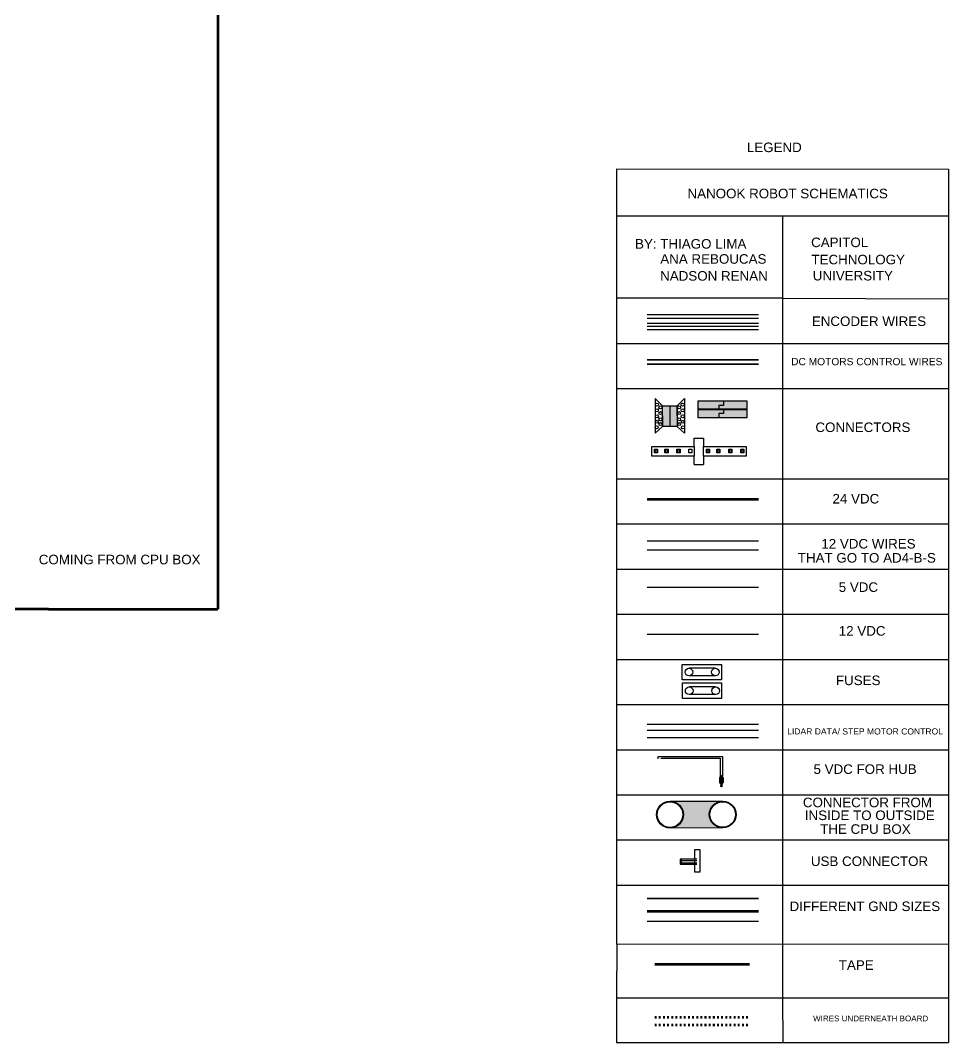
# Model space of a CAD drawing. Header units: inches. Extents: x -5 to 130, y -68 to 69.
# Drawn here: x 75.1 to 129.5, y -67.6 to -7.6 of the extents above; entities that cross this region are included whole.
import ezdxf

# ---------------------------------------------------------------- set-up
doc = ezdxf.new("R2010")
doc.units = ezdxf.units.IN
doc.header["$LTSCALE"] = 0.002
doc.header["$MEASUREMENT"] = 0
doc.linetypes.add('ACAD_ISO03W100', pattern=[30, 12, -18])
for name, color, linetype in [('12VDC', 2, 'Continuous'), ('5V for hub', 250, 'Continuous'), ('5VDC', 1, 'Continuous'), ('Black GND', 250, 'Continuous'), ('Connectors', 250, 'Continuous'), ('encoder wires', 250, 'Continuous'), ('goes out of box', 4, 'Continuous'), ('Layer1', 250, 'Continuous'), ('LEGEND BOX', 7, 'Continuous'), ('MOTOR CONTROL WIRES', 1, 'Continuous'), ('power protection board', 7, 'Continuous'), ('Texts', 6, 'Continuous'), ('White Wire Cape', 251, 'Continuous')]:
    doc.layers.add(name, color=color, linetype=linetype)
for name, color, linetype, lineweight in [('12VDC Blue', 5, 'Continuous', 30), ('24VDC', 1, 'Continuous', 60), ('AD4-BS', 250, 'Continuous', 30), ('tape', 8, 'Continuous', 90), ('USB', 251, 'Continuous', 30), ('USB Motor wire Control', 251, 'Continuous', 30), ('USB wire WiFi', 251, 'Continuous', 30)]:
    doc.layers.add(name, color=color, linetype=linetype, lineweight=lineweight)
doc.styles.get("Standard").update_dxf_attribs({"font": 'arial.ttf'})

# ---------------------------------------------------------------- blocks, each defined once
blk = doc.blocks.new('MOTOR CONTROL SIGNALS')
at = {"layer": '24VDC', "lineweight": 30}
for p, q in [((76.871, 3.664), (76.827, 10.817)), ((77.913, 2.337), (77.913, 10.817)), ((41.651, 5.556), (41.277, 5.556)), ((41.651, 4.306), (41.651, 5.556)), ((41.651, 2.337), (41.651, 3.896)), ((68.853, 3.268), (68.853, 3.664)), ((68.853, 3.664), (76.871, 3.664)), ((41.277, 3.268), (41.584, 3.268)), ((41.721, 3.268), (41.831, 3.268)), ((41.962, 3.268), (47.054, 3.268)), ((47.241, 3.268), (47.675, 3.268)), ((47.854, 3.268), (48.373, 3.268)), ((48.548, 3.268), (49.095, 3.268)), ((49.252, 3.268), (50.502, 3.268)), ((50.687, 3.268), (53.397, 3.268)), ((54.907, 3.268), (59.647, 3.268)), ((59.647, 2.812), (59.647, 3.268)), ((68.853, 2.812), (68.853, 3.268)), ((48.295, 2.337), (41.651, 2.337)), ((48.989, 2.337), (48.632, 2.337)), ((50.395, 2.337), (49.377, 2.337)), ((53.394, 2.337), (50.822, 2.337)), ((57.359, 2.337), (54.994, 2.337)), ((71.141, 2.337), (73.506, 2.337)), ((73.506, 2.337), (77.913, 2.337))]:
    blk.add_line(p, q, dxfattribs=at)
at = {"layer": '24VDC', "lineweight": 35}
for p, q in [((55.052, -38.573), (53.983, -38.573)), ((59.785, -38.573), (57.939, -38.573)), ((59.785, -38.742), (58.138, -38.742)), ((58.138, -38.742), (58.138, -39.05)), ((55.052, -39.054), (53.941, -39.054)), ((58.138, -39.05), (57.939, -39.05)), ((55.052, -40.717), (53.941, -40.717)), ((55.052, -40.236), (53.983, -40.236)), ((59.785, -40.236), (57.939, -40.236)), ((58.138, -40.713), (57.939, -40.713)), ((59.785, -40.405), (58.138, -40.405)), ((58.138, -40.405), (58.138, -40.713))]:
    blk.add_line(p, q, dxfattribs=at)
at = {"layer": '24VDC'}
for p, q in [((65.065, -38.609), (62.672, -38.609)), ((65.065, -39.469), (65.065, -38.609)), ((70.723, -39.469), (65.065, -39.469)), ((64.586, -39.91), (70.723, -39.91)), ((64.586, -40.272), (64.586, -39.91)), ((64.586, -40.272), (62.672, -40.272))]:
    blk.add_line(p, q, dxfattribs=at)
at = {"layer": '24VDC', "lineweight": 30}
for centre, radius, start, end in [((41.597, 4.101), 0.212, 284.57198, 75.42802), ((41.653, 3.234), 0.076, 26.22593, 153.77407), ((41.897, 3.253), 0.0668, 12.58131, 167.41869), ((47.147, 3.234), 0.0993, 19.74596, 160.25404), ((47.764, 3.211), 0.106, 32.22084, 147.77916), ((48.46, 3.23), 0.0953, 23.28898, 156.71102), ((49.174, 3.223), 0.0906, 29.8927, 150.1073), ((50.594, 3.21), 0.109, 31.75951, 148.24049), ((54.152, 1.24), 2.164, 69.58726, 110.41274), ((48.464, 2.336), 0.168, 0.25115, 179.74885), ((49.183, 2.303), 0.197, 9.69525, 170.30475), ((50.608, 2.246), 0.232, 22.87058, 157.12942), ((54.194, 0.484), 2.018, 66.65436, 113.34564)]:
    blk.add_arc(centre, radius, start, end, dxfattribs=at)
at = {"layer": 'Black GND', "lineweight": 30}
for p, q in [((41.896, 5.977), (41.277, 5.977)), ((41.896, 4.294), (41.896, 5.977)), ((41.896, 2.812), (41.896, 3.919)), ((41.703, 3.437), (41.785, 3.437)), ((42.016, 3.437), (46.955, 3.437)), ((47.325, 3.437), (47.619, 3.437)), ((47.948, 3.437), (48.325, 3.437)), ((48.636, 3.437), (49.019, 3.437)), ((49.318, 3.437), (50.481, 3.437)), ((50.695, 3.437), (53.254, 3.437)), ((55.056, 3.437), (58.84, 3.437)), ((58.84, 3.355), (58.84, 3.437)), ((58.84, 2.248), (58.84, 3.181)), ((47.053, 2.812), (41.896, 2.812)), ((47.598, 2.812), (47.253, 2.812)), ((48.307, 2.812), (47.896, 2.812)), ((48.929, 2.812), (48.636, 2.812)), ((53.245, 2.812), (49.353, 2.812)), ((56.574, 2.812), (55.091, 2.812)), ((71.926, 2.812), (73.409, 2.812))]:
    blk.add_line(p, q, dxfattribs=at)
at = {"layer": 'Black GND'}
for p, q in [((69.66, 3.355), (69.66, 3.437)), ((69.66, 2.248), (69.66, 3.181))]:
    blk.add_line(p, q, dxfattribs=at)
at = {"layer": 'Black GND', "lineweight": 35}
for p, q in [((55.052, -38.278), (53.998, -38.278)), ((58.223, -38.279), (57.939, -38.279)), ((58.223, -38.496), (58.223, -38.284)), ((58.223, -38.544), (58.223, -38.473)), ((58.223, -38.634), (58.223, -38.594)), ((58.223, -38.713), (58.223, -38.634)), ((58.223, -38.976), (58.223, -38.764)), ((58.223, -38.998), (58.223, -38.786)), ((59.785, -38.976), (58.223, -38.976)), ((55.052, -39.135), (53.941, -39.135)), ((58.399, -39.146), (57.939, -39.146)), ((59.785, -39.054), (58.399, -39.054)), ((58.399, -39.054), (58.399, -39.146)), ((55.052, -39.941), (53.998, -39.941)), ((58.223, -39.942), (57.939, -39.942)), ((58.223, -40.159), (58.223, -39.947)), ((58.223, -40.207), (58.223, -40.136)), ((58.223, -40.297), (58.223, -40.257)), ((58.223, -40.376), (58.223, -40.297)), ((58.223, -40.639), (58.223, -40.427)), ((58.223, -40.661), (58.223, -40.449)), ((59.785, -40.639), (58.223, -40.639)), ((59.785, -40.717), (58.399, -40.717)), ((58.399, -40.717), (58.399, -40.809)), ((55.052, -40.798), (53.941, -40.798)), ((58.399, -40.809), (57.939, -40.809))]:
    blk.add_line(p, q, dxfattribs=at)
at = {"layer": 'Black GND', "lineweight": 90}
for p, q in [((64.903, -39.088), (62.672, -39.088)), ((64.903, -39.681), (64.903, -39.088)), ((70.723, -39.681), (64.903, -39.681)), ((64.903, -40.186), (70.723, -40.186)), ((64.903, -40.186), (64.903, -40.751)), ((64.227, -40.751), (62.672, -40.751)), ((64.227, -40.751), (64.901, -40.751)), ((64.903, -40.751), (64.901, -40.751))]:
    blk.add_line(p, q, dxfattribs=at)
at = {"layer": 'Black GND', "lineweight": 30}
for centre, radius, start, end in [((41.903, 4.106), 0.188, 268.00188, 91.99812), ((54.155, 1.5), 2.136, 65.05283, 114.94717), ((41.617, 3.395), 0.0954, 25.98153, 154.01847), ((41.901, 3.38), 0.129, 26.33937, 153.66063), ((47.14, 3.288), 0.238, 38.89143, 141.10857), ((47.784, 3.334), 0.194, 32.05145, 147.94855), ((48.481, 3.307), 0.203, 39.85311, 140.14689), ((49.169, 3.333), 0.182, 34.71766, 145.28234), ((50.588, 3.389), 0.117, 23.91614, 156.08386), ((58.827, 3.268), 0.0883, 278.84785, 81.15215), ((47.153, 2.746), 0.12, 33.44903, 146.55097), ((47.747, 2.766), 0.156, 17.17741, 162.82259), ((48.471, 2.799), 0.165, 4.47609, 175.52391), ((49.141, 2.726), 0.229, 22.11116, 157.88884), ((54.168, 0.559), 2.434, 67.72204, 112.27796)]:
    blk.add_arc(centre, radius, start, end, dxfattribs=at)
at = {"layer": 'Black GND', "lineweight": 35}
for centre in [(58.225, -38.569), (58.225, -38.738), (58.225, -40.232), (58.225, -40.401)]:
    blk.add_arc(centre, 0.0253, 264.69449, 95.30551, dxfattribs=at)
at = {"layer": 'Layer1', "lineweight": 30}
for p, q in [((77.244, 3.437), (77.244, 10.817)), ((77.472, 2.812), (77.472, 10.817)), ((69.66, 3.437), (77.244, 3.437)), ((73.409, 2.812), (77.472, 2.812))]:
    blk.add_line(p, q, dxfattribs=at)
at = {"layer": 'Layer1'}
blk.add_line((69.66, 3.181), (69.66, 3.437), dxfattribs=at)
blk = doc.blocks.new('MOTOR CONTROL SIGNALS FROM SABERTOOTH')
at = {"layer": 'Black GND', "lineweight": 30}
blk.add_line((41.277, 3.437), (41.531, 3.437), dxfattribs=at)
at = {"layer": 'encoder wires'}
blk.add_blockref('MOTOR CONTROL SIGNALS', (0, 0), dxfattribs=at)

msp = doc.modelspace()

# ---------------------------------------------------------------- hatches: boundary and pattern name
at = {"layer": '5V for hub', "true_color": 0x939598}
h = msp.add_hatch(color=252, dxfattribs=at)
h.dxf.hatch_style = 1
h.paths.add_polyline_path([(116.11, -52.048, 1), (116.313, -52.048, 1)])
h.paths.add_polyline_path([(116.11, -52.329, 0.298414), (116.171, -52.422, -0.94395), (116.252, -52.422, 0.298414), (116.313, -52.329, 1)])
h.paths.add_polyline_path([(116.252, -52.537, 1), (116.171, -52.537, 1)])
h.paths.add_polyline_path([(116.252, -52.422, 0.94395), (116.171, -52.422, 0.208334)], flags=17)
h.paths.add_polyline_path([(116.252, -52.425, 1), (116.171, -52.425), (116.171, -52.537, -1), (116.252, -52.537)])
h = msp.add_hatch(color=252, dxfattribs=at)
h.dxf.hatch_style = 1
h.paths.add_polyline_path([(116.313, -52.048, -1), (116.11, -52.048), (116.11, -52.326), (116.11, -52.326, -0.982512), (116.313, -52.329), (116.313, -52.329)])
h = msp.add_hatch(color=252, dxfattribs=at)
h.dxf.hatch_style = 1
h.paths.add_polyline_path([(116.171, -52.422, 0.208334), (116.252, -52.422, 0.94395)])
at = {"layer": 'AD4-BS', "true_color": 0xc7c8ca}
h = msp.add_hatch(color=9, dxfattribs=at)
h.dxf.hatch_style = 1
h.paths.add_polyline_path([(113.879, -56.835), (113.79, -56.835), (113.79, -57.125), (113.879, -57.125)])
at = {"layer": 'Black GND', "transparency": 33554687}
h = msp.add_hatch(color=4, dxfattribs=at)
h.dxf.hatch_style = 1
h.paths.add_polyline_path([(114.7, -53.424), (113.195, -53.427, -0.415378), (113.986, -54.215, -0.41305), (113.201, -55.003), (114.7, -55)])
h.paths.add_polyline_path([(116.288, -53.421), (114.7, -53.424), (114.7, -55), (116.294, -54.997, -0.415378), (115.503, -54.209, -0.41305)])
at = {"layer": 'Connectors', "true_color": 0x000000}
h = msp.add_hatch(color=18, dxfattribs=at)
h.dxf.hatch_style = 1
h.paths.add_polyline_path([(116.345, -29.947), (116.345, -30.199), (116.069, -30.199), (116.069, -30.428), (114.836, -30.428), (114.836, -29.947)])
h = msp.add_hatch(color=18, dxfattribs=at)
h.dxf.hatch_style = 1
h.paths.add_polyline_path([(116.345, -29.947), (116.345, -30.199), (116.069, -30.199), (116.069, -30.428), (114.836, -30.428), (114.836, -29.947)], flags=17)
h.paths.add_polyline_path([(114.836, -30.428), (114.836, -29.947), (117.723, -29.947), (117.723, -30.428)])
at = {"layer": 'Connectors', "true_color": 0x139b48, "transparency": 33554687}
h = msp.add_hatch(color=114, dxfattribs=at)
h.dxf.hatch_style = 1
h.paths.add_polyline_path([(113.183, -30.226), (112.755, -30.226), (112.755, -30.807), (112.755, -31.434), (113.183, -31.434)])
h = msp.add_hatch(color=114, dxfattribs=at)
h.dxf.hatch_style = 1
h.paths.add_polyline_path([(113.183, -31.434), (113.617, -31.434), (113.617, -30.226), (113.183, -30.226)])
at = {"layer": 'Connectors', "true_color": 0x000000}
h = msp.add_hatch(color=18, dxfattribs=at)
h.dxf.hatch_style = 1
h.paths.add_polyline_path([(114.836, -30.909), (114.836, -30.428), (116.341, -30.428), (116.341, -30.68), (116.066, -30.68), (116.066, -30.909)])
h.paths.add_polyline_path([(116.066, -30.909), (116.066, -30.68), (116.341, -30.68), (116.341, -30.428), (117.723, -30.428), (117.723, -30.909)])
at = {"layer": 'goes out of box'}
h = msp.add_hatch(color=256, dxfattribs=at)
h.dxf.hatch_style = 1
h.paths.add_polyline_path([(113.986, -54.215, 1), (112.41, -54.215, 1)])
h.paths.add_polyline_path([(113.95, -54.215, 1), (112.446, -54.215, 1)], flags=16)
h = msp.add_hatch(color=256, dxfattribs=at)
h.dxf.hatch_style = 1
h.paths.add_polyline_path([(117.079, -54.209, 1), (115.503, -54.209, 1)])
h.paths.add_polyline_path([(117.044, -54.209, 1), (115.539, -54.209, 1)], flags=16)

# ---------------------------------------------------------------- linework, layer by layer
at = {"layer": '12VDC'}
msp.add_line((111.85, -43.629), (118.386, -43.629), dxfattribs=at)
at = {"layer": '12VDC Blue'}
for p, q in [((111.85, -38.143), (118.386, -38.143)), ((111.85, -38.682), (118.386, -38.682))]:
    msp.add_line(p, q, dxfattribs=at)
at = {"layer": '24VDC'}
msp.add_line((111.85, -35.696), (118.386, -35.696), dxfattribs=at)
at = {"layer": '24VDC', "linetype": 'ACAD_ISO03W100', "ltscale": 4}
msp.add_line((112.303, -66.105), (117.853, -66.105), dxfattribs=at)
at = {"layer": '5V for hub', "color": 250}
msp.add_lwpolyline([(112.499, -50.949), (112.499, -50.81), (115.056, -50.81), (116.274, -50.81), (116.274, -51.543), (116.274, -51.968)], dxfattribs=at)
at = {"layer": '5V for hub'}
msp.add_lwpolyline([(112.699, -50.949), (112.699, -50.897), (114.54, -50.897), (116.14, -50.897), (116.14, -51.808), (116.14, -51.976)], dxfattribs=at)
for points in [[(116.313, -52.048, 1), (116.11, -52.048), (116.11, -52.326)], [(116.252, -52.537), (116.252, -52.425, 1), (116.171, -52.425), (116.171, -52.536)]]:
    msp.add_lwpolyline(points, format="xyb", dxfattribs=at)
msp.add_lwpolyline([(116.313, -52.048), (116.313, -52.329)], close=True, dxfattribs=at)
msp.add_circle((116.212, -52.537), 0.0406, dxfattribs=at)
msp.add_arc((116.212, -52.329), 0.101, 293.53664, 246.46336, dxfattribs=at)
at = {"layer": '5VDC'}
msp.add_lwpolyline([(111.85, -40.862), (112.521, -40.862), (118.386, -40.862)], dxfattribs=at)
at = {"layer": 'Black GND', "color": 0}
for p, q in [((116.341, -30.428), (116.341, -30.68)), ((116.341, -30.68), (116.066, -30.68)), ((116.066, -30.68), (116.066, -30.909))]:
    msp.add_line(p, q, dxfattribs=at)
at = {"layer": 'Black GND', "color": 4}
for p, q in [((113.198, -53.427), (116.291, -53.421)), ((116.291, -54.997), (113.198, -55.003))]:
    msp.add_line(p, q, dxfattribs=at)
at = {"layer": 'Black GND', "lineweight": 90}
msp.add_line((111.85, -59.881), (118.386, -59.881), dxfattribs=at)
at = {"layer": 'Black GND'}
msp.add_line((118.386, -60.49), (111.85, -60.49), dxfattribs=at)
at = {"layer": 'Black GND', "linetype": 'ACAD_ISO03W100', "lineweight": 90, "ltscale": 4}
msp.add_line((112.303, -66.56), (117.853, -66.56), dxfattribs=at)
at = {"layer": 'Connectors'}
for p, q in [((112.321, -29.784), (112.321, -31.83)), ((112.755, -30.22), (112.321, -29.784)), ((113.617, -30.22), (114.05, -29.784)), ((114.05, -29.784), (114.05, -31.83)), ((116.345, -29.947), (116.345, -30.199)), ((112.755, -30.807), (112.755, -30.22)), ((113.183, -30.226), (113.183, -31.434)), ((113.617, -30.807), (113.617, -30.22)), ((116.341, -30.428), (116.341, -30.68)), ((112.755, -30.807), (112.755, -31.427)), ((113.617, -30.807), (113.617, -31.427)), ((116.341, -30.68), (116.066, -30.68)), ((116.066, -30.68), (116.066, -30.909)), ((112.755, -31.427), (112.321, -31.83)), ((113.617, -31.427), (114.05, -31.83)), ((114.617, -32.611), (114.617, -32.111)), ((114.617, -32.111), (115.171, -32.111)), ((115.171, -32.111), (115.172, -32.611)), ((114.618, -33.674), (114.618, -33.174)), ((115.172, -33.174), (115.173, -33.674)), ((114.618, -33.674), (115.173, -33.674))]:
    msp.add_line(p, q, dxfattribs=at)
at = {"layer": 'Connectors', "color": 0}
for p, q in [((116.069, -30.199), (116.069, -30.428)), ((116.345, -30.199), (116.069, -30.199))]:
    msp.add_line(p, q, dxfattribs=at)
at = {"layer": 'Connectors'}
for points in [[(114.836, -30.428), (117.723, -30.428), (117.723, -29.947), (114.836, -29.947)], [(114.836, -30.428), (117.723, -30.428), (117.723, -29.947), (114.836, -29.947)], [(112.749, -30.226), (113.617, -30.226), (113.617, -31.434), (112.749, -31.434)], [(114.832, -30.9), (117.72, -30.9), (117.72, -30.419), (114.832, -30.419)], [(114.836, -30.909), (117.723, -30.909), (117.723, -30.428), (114.836, -30.428)], [(112.129, -32.611), (114.617, -32.611), (114.617, -33.174), (112.129, -33.174)], [(112.292, -32.771), (112.47, -32.771), (112.47, -32.985), (112.292, -32.985)], [(112.904, -32.771), (113.083, -32.771), (113.083, -32.985), (112.904, -32.985)], [(113.608, -32.771), (113.787, -32.771), (113.787, -32.985), (113.608, -32.985)], [(114.309, -32.771), (114.488, -32.771), (114.488, -32.985), (114.309, -32.985)], [(115.172, -32.611), (117.66, -32.611), (117.66, -33.174), (115.172, -33.174)], [(115.335, -32.771), (115.513, -32.771), (115.513, -32.985), (115.335, -32.985)], [(115.947, -32.771), (116.125, -32.771), (116.125, -32.985), (115.947, -32.985)], [(116.651, -32.771), (116.83, -32.771), (116.83, -32.985), (116.651, -32.985)], [(117.352, -32.771), (117.53, -32.771), (117.53, -32.985), (117.352, -32.985)]]:
    msp.add_lwpolyline(points, close=True, dxfattribs=at)
for centre, radius in [((112.429, -30.484), 0.0896), ((112.434, -30.155), 0.0896), ((112.639, -30.311), 0.0896), ((112.639, -30.65), 0.0896), ((113.733, -30.311), 0.0896), ((113.733, -30.65), 0.0896), ((113.937, -30.155), 0.0896), ((113.942, -30.484), 0.0896), ((112.424, -31.157), 0.0896), ((112.429, -30.84), 0.0896), ((112.639, -31.011), 0.0896), ((113.733, -31.011), 0.0896), ((113.942, -30.84), 0.0896), ((113.947, -31.157), 0.0896), ((112.415, -31.488), 0.0896), ((112.639, -31.293), 0.0896), ((113.733, -31.293), 0.0896), ((113.957, -31.488), 0.0896), ((112.381, -32.879), 0.0735), ((112.995, -32.879), 0.0735), ((113.696, -32.879), 0.0735), ((115.424, -32.879), 0.0735), ((116.037, -32.879), 0.0735), ((116.739, -32.879), 0.0735), ((117.443, -32.873), 0.0735)]:
    msp.add_circle(centre, radius, dxfattribs=at)
at = {"layer": 'encoder wires', "color": 5}
msp.add_line((111.858, -24.853), (118.394, -24.853), dxfattribs=at)
at = {"layer": 'encoder wires', "color": 1}
msp.add_line((111.858, -25.084), (118.394, -25.084), dxfattribs=at)
at = {"layer": 'encoder wires', "color": 2}
msp.add_line((111.858, -25.368), (118.394, -25.368), dxfattribs=at)
at = {"layer": 'encoder wires', "color": 3}
msp.add_line((111.858, -25.537), (118.394, -25.537), dxfattribs=at)
at = {"layer": 'encoder wires'}
msp.add_line((111.858, -25.743), (118.394, -25.743), dxfattribs=at)
at = {"layer": 'goes out of box'}
for centre, radius in [((113.198, -54.215), 0.788), ((113.198, -54.215), 0.752), ((113.198, -54.215), 0.752), ((116.291, -54.209), 0.788), ((116.291, -54.209), 0.752), ((116.291, -54.209), 0.752)]:
    msp.add_circle(centre, radius, dxfattribs=at)
at = {"layer": 'LEGEND BOX'}
for p, q in [((110.068, -19.062), (129.543, -19.064)), ((119.806, -19.063), (119.806, -23.905)), ((119.806, -23.905), (110.068, -23.905)), ((119.806, -23.905), (129.543, -23.943)), ((119.806, -23.905), (119.806, -51.532)), ((110.068, -26.554), (129.543, -26.554)), ((110.068, -29.204), (129.543, -29.204)), ((110.068, -34.504), (129.543, -34.504)), ((110.068, -37.154), (129.543, -37.154)), ((110.068, -39.804), (129.543, -39.804)), ((110.068, -42.454), (129.543, -42.454)), ((110.068, -45.104), (129.543, -45.104)), ((110.068, -47.754), (129.543, -47.754)), ((110.068, -50.404), (129.543, -50.404)), ((119.806, -51.532), (119.806, -53.054)), ((110.068, -53.054), (129.543, -53.054)), ((119.806, -53.054), (119.806, -61.831)), ((110.068, -55.704), (129.543, -55.704)), ((110.068, -58.354), (129.543, -58.354)), ((110.068, -61.822), (110.065, -64.973)), ((119.806, -61.831), (119.806, -64.973)), ((129.543, -61.839), (129.543, -64.973)), ((110.065, -64.973), (110.063, -67.595)), ((110.065, -64.973), (129.543, -64.973)), ((119.804, -64.973), (119.824, -67.595)), ((129.543, -64.973), (129.543, -67.595)), ((110.063, -67.595), (129.543, -67.595))]:
    msp.add_line(p, q, dxfattribs=at)
msp.add_lwpolyline([(110.068, -16.312), (129.543, -16.329), (129.543, -61.839), (110.068, -61.822)], close=True, dxfattribs=at)
at = {"layer": 'MOTOR CONTROL WIRES', "color": 18, "lineweight": 35, "true_color": 0x000000}
for p, q in [((118.386, -27.523), (111.85, -27.523)), ((118.386, -59.13), (111.85, -59.13))]:
    msp.add_line(p, q, dxfattribs=at)
at = {"layer": 'MOTOR CONTROL WIRES', "color": 1, "lineweight": 35}
msp.add_line((118.386, -27.779), (111.85, -27.779), dxfattribs=at)
at = {"layer": 'power protection board'}
for p, q in [((115.859, -45.625), (114.303, -45.625)), ((115.878, -46.075), (114.329, -46.075)), ((115.872, -46.72), (114.316, -46.72)), ((115.891, -47.17), (114.343, -47.17))]:
    msp.add_line(p, q, dxfattribs=at)
for points in [[(116.213, -45.395), (116.213, -46.297), (113.918, -46.297), (113.918, -45.395)], [(116.226, -46.49), (116.226, -47.392), (113.931, -47.393), (113.931, -46.49)]]:
    msp.add_lwpolyline(points, close=True, dxfattribs=at)
for centre in [(114.309, -45.85), (115.862, -45.85), (114.323, -46.945), (115.876, -46.945)]:
    msp.add_circle(centre, 0.225, dxfattribs=at)
at = {"layer": 'tape'}
msp.add_line((112.303, -62.997), (117.853, -62.997), dxfattribs=at)
at = {"layer": 'USB'}
msp.add_lwpolyline([(114.664, -56.272), (114.955, -56.272), (114.955, -57.601), (114.664, -57.601)], close=True, dxfattribs=at)
at = {"layer": 'USB Motor wire Control'}
for p, q in [((118.386, -48.926), (111.85, -48.926)), ((118.386, -49.287), (111.85, -49.287)), ((118.386, -49.716), (111.85, -49.716))]:
    msp.add_line(p, q, dxfattribs=at)
at = {"layer": 'USB wire WiFi', "color": 1}
msp.add_line((114.766, -56.835), (113.879, -56.835), dxfattribs=at)
at = {"layer": 'USB wire WiFi', "color": 7}
msp.add_line((114.764, -56.931), (113.879, -56.931), dxfattribs=at)
at = {"layer": 'USB wire WiFi', "color": 3}
msp.add_line((114.771, -57.056), (113.879, -57.056), dxfattribs=at)
at = {"layer": 'USB wire WiFi', "color": 250}
msp.add_line((113.879, -57.124), (114.77, -57.124), dxfattribs=at)
at = {"layer": 'USB wire WiFi'}
msp.add_lwpolyline([(113.879, -56.835), (113.79, -56.835), (113.79, -57.125), (113.879, -57.125)], close=True, dxfattribs=at)
at = {"layer": 'White Wire Cape', "lineweight": 200}
for p in [(86.659, 19.704), (76.728, -42.159)]:
    msp.add_line(p, (86.659, -42.159), dxfattribs=at)
at = {"layer": 'White Wire Cape', "lineweight": 211}
msp.add_line((76.728, -42.159), (71.044, -42.159), dxfattribs=at)

# ---------------------------------------------------------------- block references
at = {"layer": 'MOTOR CONTROL WIRES'}
msp.add_blockref('MOTOR CONTROL SIGNALS FROM SABERTOOTH', (0, 0), dxfattribs=at)

# ---------------------------------------------------------------- texts
at = {"layer": 'Texts'}
for s, height, p in [('LEGEND', 0.5611, (117.707, -15.33)), ('NANOOK ROBOT SCHEMATICS', 0.56111, (114.225, -18.04)), ('CAPITOL', 0.5611, (121.477, -20.907)), ('BY: THIAGO LIMA', 0.56111, (111.147, -20.994)), ('ANA REBOUCAS', 0.56111, (112.628, -21.881)), ('TECHNOLOGY', 0.5611, (121.497, -21.916)), ('NADSON RENAN', 0.56111, (112.619, -22.874)), ('UNIVERSITY', 0.5611, (121.576, -22.862)), ('ENCODER WIRES', 0.56111, (121.52, -25.536)), ('DC MOTORS CONTROL WIRES', 0.42841, (120.305, -27.839)), ('CONNECTORS', 0.5611, (121.731, -31.76)), ('24 VDC', 0.5611, (122.731, -35.955)), ('12 VDC WIRES', 0.56111, (122.077, -38.598)), ('COMING FROM CPU BOX', 0.56111, (76.156, -39.524)), ('THAT GO TO AD4-B-S', 0.56111, (120.697, -39.424)), ('5 VDC', 0.5611, (123.098, -41.143)), ('12 VDC', 0.5611, (123.101, -43.712)), ('FUSES', 0.5611, (122.936, -46.614)), ('LIDAR DATA/ STEP MOTOR CONTROL', 0.35909, (120.074, -49.512)), ('5 VDC FOR HUB', 0.56111, (121.619, -51.826)), ('CONNECTOR FROM ', 0.56111, (120.995, -53.782)), ('INSIDE TO OUTSIDE', 0.56111, (121.109, -54.535)), ('THE CPU BOX', 0.56111, (122.008, -55.344)), ('USB CONNECTOR', 0.56111, (121.465, -57.232)), ('DIFFERENT GND SIZES', 0.56111, (120.212, -59.877)), ('TAPE', 0.5611, (123.103, -63.328)), ('WIRES UNDERNEATH BOARD', 0.33737, (121.594, -66.347))]:
    msp.add_text(s, height=height, dxfattribs=at).set_placement(p)

doc.saveas('drawing.dxf')
